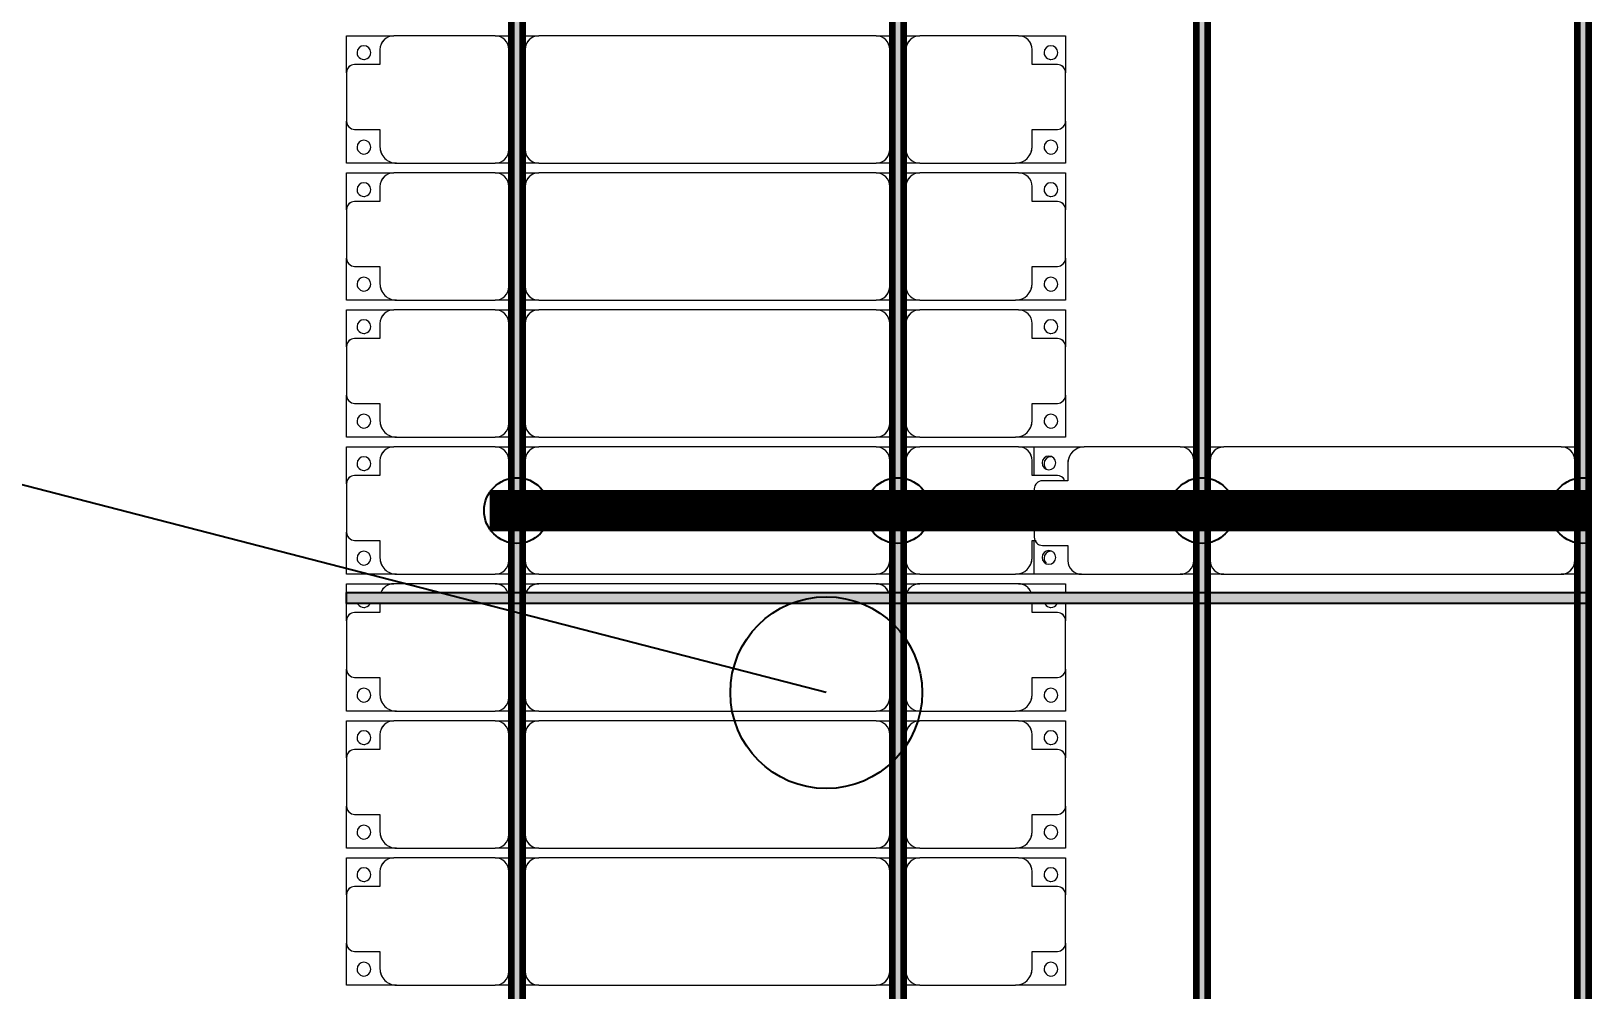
# Model space of a CAD drawing. Header units: millimetres. Extents: x 312848 to 517332, y -142134 to -35114.
# Drawn here: x 323382 to 329045, y -125078 to -121578 of the extents above; entities that cross this region are included whole.
import ezdxf

# ---------------------------------------------------------------- set-up
doc = ezdxf.new("R2010")
doc.units = ezdxf.units.MM
for name, color, linetype, lineweight in [('A-ANNO-DIMS', 211, 'Continuous', 9), ('A-ANNO-DIMS-500', 211, 'Continuous', 9), ('A-GENM', 13, 'Continuous', 9), ('S-BEAM', 12, 'Continuous', 9)]:
    doc.layers.add(name, color=color, linetype=linetype, lineweight=lineweight)
for name, color, linetype in [('GC-BICH NEO', 6, 'Continuous'), ('GC-DAY NEO', 5, 'Continuous'), ('GC-HOP 40x60 GIA CUONG', 1, 'Continuous')]:
    doc.layers.add(name, color=color, linetype=linetype)
doc.styles.add('Trebuchet MS', font='trebuc.ttf', dxfattribs={"width": 0.8, "height": 1500})
doc.dimstyles.new('Arc_Length_-_3mm_Trebuchet_MS_3', dxfattribs={"dimscale": 304.8, "dimtxt": 1546.42636, "dimasz": 1.64042, "dimexe": 2.46063, "dimexo": 2.46063, "dimgap": 0.492126, "dimtad": 1, "dimdec": 0, "dimrnd": 10, "dimzin": 0, "dimdsep": 46, "dimtxsty": 'Trebuchet MS', "dimblk1": 'OBLIQUE', "dimblk2": 'OBLIQUE', "dimsah": 1, "dimcen": 0.09, "dimdle": 1.64042, "dimazin": 0, "dimtfac": 1, "dimtdec": 4, "dimtix": 1, "dimtmove": 0, "dimatfit": 3, "dimfxl": 1, "dimtvp": 1, "dimtfill": 1, "dimtolj": 1, "dimtzin": 0, "dimarcsym": 2})

# ---------------------------------------------------------------- blocks, each defined once
blk = doc.blocks.new('Dai phao do pin - DẢI PHAO ĐỠ PIN-67477-KHUNG KẾT CẤU BÈ PIN 3')
at = {"layer": 'A-GENM', "color": 7}
for p, q in [((-1312.2, 241.6), (-1129.7, 241.6)), ((-1312.2, 136.9), (-1312.2, 241.6)), ((-779.7, 241.6), (-1129.7, 241.6)), ((-779.7, 241.6), (-720, 241.6)), ((-680, 241.6), (-620.3, 241.6)), ((610.3, 241.6), (-620.3, 241.6)), ((610.3, 241.6), (670, 241.6)), ((-1189.7, 181.6), (-1189.7, 118.2)), ((-729.7, -173.4), (-729.7, 191.6)), ((-670.3, 191.6), (-670.3, -173.4)), ((660.3, -173.4), (660.3, 191.6)), ((-1189.7, 118.2), (-1282.2, 118.2)), ((-1312.2, 88.2), (-1312.2, -88.2)), ((-1312.2, -223.4), (-1312.2, -99.5)), ((-1282.2, -118.2), (-1189.7, -118.2)), ((-1189.7, -118.2), (-1189.7, -173.4)), ((-1139.7, -223.4), (-1312.2, -223.4)), ((-1139.7, -223.4), (-779.7, -223.4)), ((-720, -223.4), (-779.7, -223.4)), ((-620.3, -223.4), (-680, -223.4)), ((-620.3, -223.4), (610.3, -223.4)), ((670, -223.4), (610.3, -223.4))]:
    blk.add_line(p, q, dxfattribs=at)
for centre, radius, start, end in [((-1129.7, 181.6), 60, 90, 180), ((-779.7, 191.6), 50, 360, 90), ((-779.7, 191.6), 50, 360, 45), ((-620.3, 191.6), 50, 90, 180), ((-620.3, 191.6), 50, 105, 180), ((610.3, 191.6), 50, 360, 90), ((610.3, 191.6), 50, 15, 90), ((-1258.6, 183.2), 25, 0, 180), ((-1258.6, 183.2), 25, 180, 360), ((-1129.7, 181.6), 60, 150, 180), ((-1282.2, 88.2), 30, 90, 180), ((-1282.2, -88.2), 30, 180, 270), ((-1282.2, -88.2), 30, 210, 240), ((-1258.6, -161.8), 25, 0, 180), ((-1258.6, -161.8), 25, 180, 0), ((-1139.7, -173.4), 50, 180, 270), ((-1139.7, -173.4), 50, 180, 225), ((-779.7, -173.4), 50, 270, 360), ((-779.7, -173.4), 50, 315, 360), ((-620.3, -173.4), 50, 180, 270), ((-620.3, -173.4), 50, 180, 270), ((610.3, -173.4), 50, 270, 360), ((610.3, -173.4), 50, 285, 360)]:
    blk.add_arc(centre, radius, start, end, dxfattribs=at)
blk = doc.blocks.new('Dầm C52 - Dầm C52-66353-KHUNG KẾT CẤU BÈ PIN 3')
at = {"layer": 'S-BEAM', "lineweight": 140}
blk.add_hatch(color=1, dxfattribs=at).paths.add_polyline_path([(-45616.3, 20), (-45616.3, -20), (45616.3, -20), (45616.3, 20), (-45569, 20)])
at = {"layer": 'S-BEAM', "color": 1, "lineweight": 140}
for p, q in [((-45616.3, 20), (45616.3, 20)), ((45616.3, -20), (-45616.3, -20))]:
    blk.add_line(p, q, dxfattribs=at)
blk = doc.blocks.new('Dầm C52 - Dầm C52-V13-KHUNG KẾT CẤU BÈ PIN 3')
at = {"layer": 'S-BEAM', "lineweight": 140}
blk.add_hatch(color=1, dxfattribs=at).paths.add_polyline_path([(-45616.3, 20), (-45616.3, -20), (45616.3, -20), (45616.3, 20), (-45569, 20)])
at = {"layer": 'S-BEAM', "color": 1, "lineweight": 140}
for p, q in [((-45616.3, 20), (45616.3, 20)), ((45616.3, -20), (-45616.3, -20))]:
    blk.add_line(p, q, dxfattribs=at)
blk = doc.blocks.new('Dầm C52 - Hộp 40x60-V18-KHUNG KẾT CẤU BÈ PIN 3')
at = {"layer": 'S-BEAM', "lineweight": 25}
blk.add_hatch(color=4, dxfattribs=at).paths.add_polyline_path([(55975.3, -20), (55975.3, 20), (-55975.3, 20), (-55975.3, -20), (55935.6, -20)])
at = {"layer": 'S-BEAM', "color": 4, "lineweight": 25}
for p, q in [((-55975.3, -20), (-55975.3, 20)), ((-55975.3, 20), (55975.3, 20)), ((55975.3, -20), (-55975.3, -20))]:
    blk.add_line(p, q, dxfattribs=at)
blk = doc.blocks.new('Dải phao đi lại kèm đỡ invester - DẢI PHAO ĐI LẠI-68882-KHUNG KẾT CẤU BÈ PIN 3')
at = {"layer": 'A-GENM', "color": 7}
for p, q in [((8258.4, 1312.2), (8411.8, 1312.2)), ((8258.4, 1129.7), (8258.4, 1312.2)), ((8588.2, 1312.2), (8411.8, 1312.2)), ((8588.2, 1312.2), (8723.4, 1312.2)), ((8723.4, 1312.2), (8723.4, 1139.7)), ((8758.4, 1312.2), (8911.8, 1312.2)), ((8758.4, 1129.7), (8758.4, 1312.2)), ((9088.2, 1312.2), (8911.8, 1312.2)), ((9088.2, 1312.2), (9223.4, 1312.2)), ((9223.4, 1312.2), (9223.4, 1139.7)), ((9258.4, 1312.2), (9411.8, 1312.2)), ((9258.4, 1129.7), (9258.4, 1312.2)), ((9588.2, 1312.2), (9411.8, 1312.2)), ((9588.2, 1312.2), (9651.2, 1312.2)), ((9691.2, 1312.2), (9723.4, 1312.2)), ((9723.4, 1312.2), (9723.4, 1139.7)), ((9758.4, 1312.2), (9911.8, 1312.2)), ((9758.4, 1129.7), (9758.4, 1312.2)), ((10088.2, 1312.2), (9911.8, 1312.2)), ((10088.2, 1312.2), (10223.4, 1312.2)), ((10223.4, 1312.2), (10223.4, 1139.7)), ((10258.4, 1312.2), (10411.8, 1312.2)), ((10258.4, 1129.7), (10258.4, 1312.2)), ((10588.2, 1312.2), (10411.8, 1312.2)), ((10588.2, 1312.2), (10723.4, 1312.2)), ((10723.4, 1312.2), (10723.4, 1139.7)), ((10758.4, 1312.2), (10911.8, 1312.2)), ((10758.4, 1129.7), (10758.4, 1312.2)), ((11088.2, 1312.2), (10911.8, 1312.2)), ((11088.2, 1312.2), (11223.4, 1312.2)), ((11223.4, 1312.2), (11223.4, 1139.7)), ((11258.4, 1312.2), (11411.8, 1312.2)), ((11258.4, 1129.7), (11258.4, 1312.2)), ((11588.2, 1312.2), (11411.8, 1312.2)), ((11588.2, 1312.2), (11723.4, 1312.2)), ((11723.4, 1312.2), (11723.4, 1139.7)), ((8381.8, 1282.2), (8381.8, 1189.7)), ((8618.2, 1189.7), (8618.2, 1282.2)), ((8881.8, 1282.2), (8881.8, 1189.7)), ((9118.2, 1189.7), (9118.2, 1282.2)), ((9381.8, 1282.2), (9381.8, 1189.7)), ((9618.2, 1189.7), (9618.2, 1282.2)), ((9881.8, 1282.2), (9881.8, 1189.7)), ((10118.2, 1189.7), (10118.2, 1282.2)), ((10381.8, 1282.2), (10381.8, 1189.7)), ((10618.2, 1189.7), (10618.2, 1282.2)), ((10881.8, 1282.2), (10881.8, 1189.7)), ((11118.2, 1189.7), (11118.2, 1282.2)), ((11381.8, 1282.2), (11381.8, 1189.7)), ((11618.2, 1189.7), (11618.2, 1282.2)), ((8381.8, 1189.7), (8318.4, 1189.7)), ((8673.4, 1189.7), (8618.2, 1189.7)), ((8881.8, 1189.7), (8818.4, 1189.7)), ((9173.4, 1189.7), (9118.2, 1189.7)), ((9381.8, 1189.7), (9318.4, 1189.7)), ((9651.2, 1189.7), (9618.2, 1189.7)), ((9881.8, 1189.7), (9818.4, 1189.7)), ((10173.4, 1189.7), (10118.2, 1189.7)), ((10381.8, 1189.7), (10318.4, 1189.7)), ((10673.4, 1189.7), (10618.2, 1189.7)), ((10881.8, 1189.7), (10818.4, 1189.7)), ((11173.4, 1189.7), (11118.2, 1189.7)), ((11381.8, 1189.7), (11318.4, 1189.7)), ((11673.4, 1189.7), (11618.2, 1189.7)), ((8723.4, 769.7), (8723.4, 1139.7)), ((9223.4, 769.7), (9223.4, 1139.7)), ((9723.4, 769.7), (9723.4, 1139.7)), ((10223.4, 769.7), (10223.4, 1139.7)), ((10723.4, 769.7), (10723.4, 1139.7)), ((11223.4, 769.7), (11223.4, 1139.7)), ((11723.4, 769.7), (11723.4, 1139.7)), ((8258.4, 1129.7), (8258.4, 769.7)), ((8758.4, 1129.7), (8758.4, 769.7)), ((9258.4, 1129.7), (9258.4, 769.7)), ((9758.4, 1129.7), (9758.4, 769.7)), ((10258.4, 1129.7), (10258.4, 769.7)), ((10758.4, 1129.7), (10758.4, 769.7)), ((11258.4, 1129.7), (11258.4, 769.7)), ((8258.4, 710), (8258.4, 769.7)), ((8723.4, 769.7), (8723.4, 710)), ((8758.4, 710), (8758.4, 769.7)), ((9223.4, 769.7), (9223.4, 710)), ((9258.4, 710), (9258.4, 769.7)), ((9723.4, 769.7), (9723.4, 710)), ((9758.4, 710), (9758.4, 769.7)), ((10223.4, 769.7), (10223.4, 710)), ((10258.4, 710), (10258.4, 769.7)), ((10723.4, 769.7), (10723.4, 710)), ((10758.4, 710), (10758.4, 769.7)), ((11223.4, 769.7), (11223.4, 710)), ((11258.4, 710), (11258.4, 769.7)), ((11723.4, 769.7), (11723.4, 710)), ((8308.4, 719.7), (8673.4, 719.7)), ((8808.4, 719.7), (9173.4, 719.7)), ((9308.4, 719.7), (9651.2, 719.7)), ((9808.4, 719.7), (10173.4, 719.7)), ((10308.4, 719.7), (10673.4, 719.7)), ((10808.4, 719.7), (11173.4, 719.7)), ((11308.4, 719.7), (11673.4, 719.7)), ((8258.4, 610.3), (8258.4, 670)), ((8673.4, 660.3), (8308.4, 660.3)), ((8723.4, 670), (8723.4, 610.3)), ((8758.4, 610.3), (8758.4, 670)), ((9173.4, 660.3), (8808.4, 660.3)), ((9223.4, 670), (9223.4, 610.3)), ((9258.4, 610.3), (9258.4, 670)), ((9651.2, 660.3), (9308.4, 660.3)), ((9723.4, 670), (9723.4, 610.3)), ((9758.4, 610.3), (9758.4, 670)), ((10173.4, 660.3), (9808.4, 660.3)), ((10223.4, 670), (10223.4, 610.3)), ((10258.4, 610.3), (10258.4, 670)), ((10673.4, 660.3), (10308.4, 660.3)), ((10723.4, 670), (10723.4, 610.3)), ((10758.4, 610.3), (10758.4, 670)), ((11173.4, 660.3), (10808.4, 660.3)), ((11223.4, 670), (11223.4, 610.3)), ((11258.4, 610.3), (11258.4, 670)), ((11673.4, 660.3), (11308.4, 660.3)), ((11723.4, 670), (11723.4, 610.3)), ((8258.4, 610.3), (8258.4, -620.3)), ((8723.4, -620.3), (8723.4, 610.3)), ((8758.4, 610.3), (8758.4, -620.3)), ((9223.4, -620.3), (9223.4, 610.3)), ((9258.4, 610.3), (9258.4, -620.3)), ((9723.4, -620.3), (9723.4, 610.3)), ((9758.4, 610.3), (9758.4, -620.3)), ((10223.4, -620.3), (10223.4, 610.3)), ((10258.4, 610.3), (10258.4, -620.3)), ((10723.4, -620.3), (10723.4, 610.3)), ((10758.4, 610.3), (10758.4, -620.3)), ((11223.4, -620.3), (11223.4, 610.3)), ((11258.4, 610.3), (11258.4, -620.3)), ((11723.4, -620.3), (11723.4, 610.3)), ((8258.4, -680), (8258.4, -620.3)), ((8723.4, -620.3), (8723.4, -680)), ((8758.4, -680), (8758.4, -620.3)), ((9223.4, -620.3), (9223.4, -680)), ((9258.4, -680), (9258.4, -620.3)), ((9723.4, -620.3), (9723.4, -680)), ((9758.4, -680), (9758.4, -620.3)), ((10223.4, -620.3), (10223.4, -680)), ((10258.4, -680), (10258.4, -620.3)), ((10723.4, -620.3), (10723.4, -680)), ((10758.4, -680), (10758.4, -620.3)), ((11223.4, -620.3), (11223.4, -680)), ((11258.4, -680), (11258.4, -620.3)), ((11723.4, -620.3), (11723.4, -680)), ((8308.4, -670.3), (8673.4, -670.3)), ((8808.4, -670.3), (9173.4, -670.3)), ((9308.4, -670.3), (9651.2, -670.3)), ((9808.4, -670.3), (10173.4, -670.3)), ((10308.4, -670.3), (10673.4, -670.3)), ((10808.4, -670.3), (11173.4, -670.3)), ((11308.4, -670.3), (11673.4, -670.3)), ((8258.4, -779.7), (8258.4, -720)), ((8673.4, -729.7), (8308.4, -729.7)), ((8723.4, -720), (8723.4, -779.7)), ((8758.4, -779.7), (8758.4, -720)), ((9173.4, -729.7), (8808.4, -729.7)), ((9223.4, -720), (9223.4, -779.7)), ((9258.4, -779.7), (9258.4, -720)), ((9651.2, -729.7), (9308.4, -729.7)), ((9723.4, -720), (9723.4, -779.7)), ((9758.4, -779.7), (9758.4, -720)), ((10173.4, -729.7), (9808.4, -729.7)), ((10223.4, -720), (10223.4, -779.7)), ((10258.4, -779.7), (10258.4, -720)), ((10673.4, -729.7), (10308.4, -729.7)), ((10723.4, -720), (10723.4, -779.7)), ((10758.4, -779.7), (10758.4, -720)), ((11173.4, -729.7), (10808.4, -729.7)), ((11223.4, -720), (11223.4, -779.7)), ((11258.4, -779.7), (11258.4, -720)), ((11673.4, -729.7), (11308.4, -729.7)), ((11723.4, -720), (11723.4, -779.7)), ((8258.4, -779.7), (8258.4, -1129.7)), ((8723.4, -1139.7), (8723.4, -779.7)), ((8758.4, -779.7), (8758.4, -1129.7)), ((9223.4, -1139.7), (9223.4, -779.7)), ((9258.4, -779.7), (9258.4, -1129.7)), ((9723.4, -1139.7), (9723.4, -779.7)), ((9758.4, -779.7), (9758.4, -1129.7)), ((10223.4, -1139.7), (10223.4, -779.7)), ((10258.4, -779.7), (10258.4, -1129.7)), ((10723.4, -1139.7), (10723.4, -779.7)), ((10758.4, -779.7), (10758.4, -1129.7)), ((11223.4, -1139.7), (11223.4, -779.7)), ((11258.4, -779.7), (11258.4, -1129.7)), ((11723.4, -1139.7), (11723.4, -779.7)), ((8258.4, -1312.2), (8258.4, -1129.7)), ((8758.4, -1312.2), (8758.4, -1129.7)), ((9258.4, -1312.2), (9258.4, -1129.7)), ((9758.4, -1198.7), (9758.4, -1129.7)), ((10258.4, -1312.2), (10258.4, -1129.7)), ((10758.4, -1312.2), (10758.4, -1129.7)), ((11258.4, -1312.2), (11258.4, -1129.7)), ((8723.4, -1139.7), (8723.4, -1312.2)), ((9223.4, -1139.7), (9223.4, -1312.2)), ((9723.4, -1139.7), (9723.4, -1312.2)), ((10223.4, -1139.7), (10223.4, -1312.2)), ((10723.4, -1139.7), (10723.4, -1312.2)), ((11223.4, -1139.7), (11223.4, -1312.2)), ((11723.4, -1139.7), (11723.4, -1312.2)), ((8318.4, -1189.7), (8381.8, -1189.7)), ((8381.8, -1189.7), (8381.8, -1282.2)), ((8618.2, -1282.2), (8618.2, -1189.7)), ((8618.2, -1189.7), (8673.4, -1189.7)), ((8818.4, -1189.7), (8881.8, -1189.7)), ((8881.8, -1189.7), (8881.8, -1282.2)), ((9118.2, -1282.2), (9118.2, -1189.7)), ((9118.2, -1189.7), (9173.4, -1189.7)), ((9318.4, -1189.7), (9381.8, -1189.7)), ((9381.8, -1189.7), (9381.8, -1282.2)), ((9618.2, -1282.2), (9618.2, -1189.7)), ((9618.2, -1189.7), (9651.2, -1189.7)), ((9818.4, -1189.7), (9881.8, -1189.7)), ((9881.8, -1189.7), (9881.8, -1204.4)), ((10118.2, -1282.2), (10118.2, -1189.7)), ((10118.2, -1189.7), (10173.4, -1189.7)), ((10318.4, -1189.7), (10381.8, -1189.7)), ((10381.8, -1189.7), (10381.8, -1282.2)), ((10618.2, -1282.2), (10618.2, -1189.7)), ((10618.2, -1189.7), (10673.4, -1189.7)), ((10818.4, -1189.7), (10881.8, -1189.7)), ((10881.8, -1189.7), (10881.8, -1282.2)), ((11118.2, -1282.2), (11118.2, -1189.7)), ((11118.2, -1189.7), (11173.4, -1189.7)), ((11318.4, -1189.7), (11381.8, -1189.7)), ((11381.8, -1189.7), (11381.8, -1282.2)), ((11618.2, -1282.2), (11618.2, -1189.7)), ((11618.2, -1189.7), (11673.4, -1189.7)), ((8411.8, -1312.2), (8258.4, -1312.2)), ((8411.8, -1312.2), (8588.2, -1312.2)), ((8723.4, -1312.2), (8588.2, -1312.2)), ((8911.8, -1312.2), (8758.4, -1312.2)), ((8911.8, -1312.2), (9088.2, -1312.2)), ((9223.4, -1312.2), (9088.2, -1312.2)), ((9411.8, -1312.2), (9258.4, -1312.2)), ((9411.8, -1312.2), (9588.2, -1312.2)), ((9651.2, -1312.2), (9588.2, -1312.2)), ((9723.4, -1312.2), (9691.2, -1312.2)), ((10411.8, -1312.2), (10258.4, -1312.2)), ((10411.8, -1312.2), (10588.2, -1312.2)), ((10723.4, -1312.2), (10588.2, -1312.2)), ((10911.8, -1312.2), (10758.4, -1312.2)), ((10911.8, -1312.2), (11088.2, -1312.2)), ((11223.4, -1312.2), (11088.2, -1312.2)), ((11411.8, -1312.2), (11258.4, -1312.2)), ((11411.8, -1312.2), (11588.2, -1312.2)), ((11723.4, -1312.2), (11588.2, -1312.2))]:
    blk.add_line(p, q, dxfattribs=at)
for centre, radius, start, end in [((8411.8, 1282.2), 30, 90, 180), ((8411.8, 1282.2), 30, 90, 150), ((8588.2, 1282.2), 30, 360, 90), ((8588.2, 1282.2), 30, 30, 90), ((8911.8, 1282.2), 30, 90, 180), ((8911.8, 1282.2), 30, 90, 150), ((9088.2, 1282.2), 30, 0, 90), ((9088.2, 1282.2), 30, 30, 90), ((9411.8, 1282.2), 30, 90, 180), ((9411.8, 1282.2), 30, 90, 150), ((9588.2, 1282.2), 30, 360, 90), ((9588.2, 1282.2), 30, 30, 90), ((9911.8, 1282.2), 30, 90, 180), ((9911.8, 1282.2), 30, 90, 150), ((10088.2, 1282.2), 30, 0, 90), ((10088.2, 1282.2), 30, 30, 90), ((10411.8, 1282.2), 30, 90, 180), ((10411.8, 1282.2), 30, 90, 150), ((10588.2, 1282.2), 30, 0, 90), ((10588.2, 1282.2), 30, 30, 90), ((10911.8, 1282.2), 30, 90, 180), ((10911.8, 1282.2), 30, 90, 150), ((11088.2, 1282.2), 30, 360, 90), ((11088.2, 1282.2), 30, 30, 90), ((11411.8, 1282.2), 30, 90, 180), ((11411.8, 1282.2), 30, 90, 150), ((11588.2, 1282.2), 30, 0, 90), ((11588.2, 1282.2), 30, 30, 90), ((8316.8, 1248.6), 25, 90, 270), ((8316.8, 1248.6), 25, 270, 90), ((8661.8, 1248.6), 25, 90, 270), ((8661.8, 1248.6), 25, 180, 195), ((8661.8, 1248.6), 25, 270, 90), ((8816.8, 1248.6), 25, 90, 270), ((8816.8, 1248.6), 25, 270, 90), ((9161.8, 1248.6), 25, 90, 270), ((9161.8, 1248.6), 25, 180, 195), ((9161.8, 1248.6), 25, 270, 90), ((9316.8, 1248.6), 25, 90, 270), ((9316.8, 1248.6), 25, 270, 90), ((9661.8, 1248.6), 25, 120, 240), ((9661.8, 1248.6), 25, 180, 195), ((9816.8, 1248.6), 25, 90, 270), ((9816.8, 1248.6), 25, 270, 90), ((10161.8, 1248.6), 25, 90, 270), ((10161.8, 1248.6), 25, 180, 195), ((10161.8, 1248.6), 25, 270, 90), ((10316.8, 1248.6), 25, 90, 270), ((10316.8, 1248.6), 25, 270, 90), ((10661.8, 1248.6), 25, 90, 270), ((10661.8, 1248.6), 25, 180, 195), ((10661.8, 1248.6), 25, 270, 90), ((10816.8, 1248.6), 25, 90, 270), ((10816.8, 1248.6), 25, 270, 90), ((11161.8, 1248.6), 25, 90, 270), ((11161.8, 1248.6), 25, 180, 195), ((11161.8, 1248.6), 25, 270, 90), ((11316.8, 1248.6), 25, 90, 270), ((11316.8, 1248.6), 25, 270, 90), ((11661.8, 1248.6), 25, 90, 270), ((11661.8, 1248.6), 25, 180, 192.543), ((11661.8, 1248.6), 25, 270, 90), ((8318.4, 1129.7), 60, 90, 180), ((8318.4, 1129.7), 60, 90, 120), ((8673.4, 1139.7), 50, 360, 90), ((8673.4, 1139.7), 50, 45, 90), ((8818.4, 1129.7), 60, 90, 180), ((8818.4, 1129.7), 60, 90, 120), ((9173.4, 1139.7), 50, 0, 90), ((9173.4, 1139.7), 50, 45, 90), ((9318.4, 1129.7), 60, 90, 180), ((9318.4, 1129.7), 60, 90, 120), ((9818.4, 1129.7), 60, 90, 180), ((9818.4, 1129.7), 60, 90, 120), ((10173.4, 1139.7), 50, 0, 90), ((10173.4, 1139.7), 50, 45, 90), ((10318.4, 1129.7), 60, 90, 180), ((10318.4, 1129.7), 60, 90, 120), ((10673.4, 1139.7), 50, 360, 90), ((10673.4, 1139.7), 50, 45, 90), ((10818.4, 1129.7), 60, 90, 180), ((10818.4, 1129.7), 60, 90, 120), ((11173.4, 1139.7), 50, 0, 90), ((11173.4, 1139.7), 50, 45, 90), ((11318.4, 1129.7), 60, 90, 180), ((11318.4, 1129.7), 60, 90, 120), ((11673.4, 1139.7), 50, 360, 90), ((11673.4, 1139.7), 50, 45, 90), ((9673.4, 1139.7), 50, 0, 68.9238), ((9673.4, 1139.7), 50, 45, 68.9238), ((8308.4, 769.7), 50, 180, 270), ((8673.4, 769.7), 50, 270, 0), ((8808.4, 769.7), 50, 180, 270), ((9173.4, 769.7), 50, 270, 0), ((9308.4, 769.7), 50, 180, 270), ((9673.4, 769.7), 50, 291.0762, 0), ((9808.4, 769.7), 50, 180, 270), ((10173.4, 769.7), 50, 270, 0), ((10308.4, 769.7), 50, 180, 270), ((10673.4, 769.7), 50, 270, 360), ((10808.4, 769.7), 50, 180, 270), ((11173.4, 769.7), 50, 270, 0), ((11308.4, 769.7), 50, 180, 270), ((11673.4, 769.7), 50, 270, 0), ((8308.4, 769.7), 50, 225, 270), ((8673.4, 769.7), 50, 270, 315), ((8808.4, 769.7), 50, 225, 270), ((9173.4, 769.7), 50, 270, 315), ((9308.4, 769.7), 50, 225, 270), ((9673.4, 769.7), 50, 291.0762, 315), ((9808.4, 769.7), 50, 225, 270), ((10173.4, 769.7), 50, 270, 315), ((10308.4, 769.7), 50, 225, 270), ((10673.4, 769.7), 50, 270, 315), ((10808.4, 769.7), 50, 225, 270), ((11173.4, 769.7), 50, 270, 315), ((11308.4, 769.7), 50, 225, 270), ((11673.4, 769.7), 50, 270, 315), ((8308.4, 610.3), 50, 90, 180), ((8308.4, 610.3), 50, 105, 180), ((8673.4, 610.3), 50, 0, 90), ((8673.4, 610.3), 50, 15, 90), ((8808.4, 610.3), 50, 90, 180), ((8808.4, 610.3), 50, 105, 180), ((9173.4, 610.3), 50, 360, 90), ((9173.4, 610.3), 50, 15, 90), ((9308.4, 610.3), 50, 90, 180), ((9308.4, 610.3), 50, 105, 180), ((9673.4, 610.3), 50, 360, 68.9238), ((9673.4, 610.3), 50, 15, 68.9238), ((9808.4, 610.3), 50, 90, 180), ((9808.4, 610.3), 50, 105, 180), ((10173.4, 610.3), 50, 0, 90), ((10173.4, 610.3), 50, 15, 90), ((10308.4, 610.3), 50, 90, 180), ((10308.4, 610.3), 50, 105, 180), ((10673.4, 610.3), 50, 0, 90), ((10673.4, 610.3), 50, 15, 90), ((10808.4, 610.3), 50, 90, 180), ((10808.4, 610.3), 50, 105, 180), ((11173.4, 610.3), 50, 0, 90), ((11173.4, 610.3), 50, 15, 90), ((11308.4, 610.3), 50, 90, 180), ((11308.4, 610.3), 50, 105, 180), ((11673.4, 610.3), 50, 0, 90), ((11673.4, 610.3), 50, 15, 90), ((8308.4, -620.3), 50, 180, 270), ((8673.4, -620.3), 50, 270, 0), ((8673.4, -620.3), 50, 270, 0), ((8808.4, -620.3), 50, 180, 270), ((9173.4, -620.3), 50, 270, 0), ((9173.4, -620.3), 50, 270, 0), ((9308.4, -620.3), 50, 180, 270), ((9673.4, -620.3), 50, 291.0762, 0), ((9673.4, -620.3), 50, 291.0762, 358.2389), ((9808.4, -620.3), 50, 180, 270), ((10173.4, -620.3), 50, 270, 0), ((10173.4, -620.3), 50, 270, 0), ((10308.4, -620.3), 50, 180, 270), ((10673.4, -620.3), 50, 270, 360), ((10673.4, -620.3), 50, 270, 360), ((10808.4, -620.3), 50, 180, 270), ((11173.4, -620.3), 50, 270, 0), ((11173.4, -620.3), 50, 270, 0), ((11308.4, -620.3), 50, 180, 270), ((11673.4, -620.3), 50, 270, 360), ((11673.4, -620.3), 50, 270, 360), ((8308.4, -620.3), 50, 195, 270), ((8808.4, -620.3), 50, 195, 270), ((9308.4, -620.3), 50, 195, 270), ((9808.4, -620.3), 50, 195, 270), ((10308.4, -620.3), 50, 195, 270), ((10808.4, -620.3), 50, 195, 270), ((11308.4, -620.3), 50, 195, 270), ((8308.4, -779.7), 50, 90, 180), ((8308.4, -779.7), 50, 90, 135), ((8673.4, -779.7), 50, 360, 90), ((8673.4, -779.7), 50, 45, 90), ((8808.4, -779.7), 50, 90, 180), ((8808.4, -779.7), 50, 90, 135), ((9173.4, -779.7), 50, 360, 90), ((9173.4, -779.7), 50, 45, 90), ((9308.4, -779.7), 50, 90, 180), ((9308.4, -779.7), 50, 90, 135), ((9673.4, -779.7), 50, 360, 68.9238), ((9673.4, -779.7), 50, 45, 68.9238), ((9808.4, -779.7), 50, 90, 180), ((9808.4, -779.7), 50, 90, 135), ((10173.4, -779.7), 50, 360, 90), ((10173.4, -779.7), 50, 45, 90), ((10308.4, -779.7), 50, 90, 180), ((10308.4, -779.7), 50, 90, 135), ((10673.4, -779.7), 50, 360, 90), ((10673.4, -779.7), 50, 45, 90), ((10808.4, -779.7), 50, 90, 180), ((10808.4, -779.7), 50, 90, 135), ((11173.4, -779.7), 50, 360, 90), ((11173.4, -779.7), 50, 45, 90), ((11308.4, -779.7), 50, 90, 180), ((11308.4, -779.7), 50, 90, 135), ((11673.4, -779.7), 50, 360, 90), ((11673.4, -779.7), 50, 45, 90), ((8318.4, -1129.7), 60, 180, 270), ((8818.4, -1129.7), 60, 180, 270), ((9318.4, -1129.7), 60, 180, 270), ((9818.4, -1129.7), 60, 180, 270), ((10318.4, -1129.7), 60, 180, 270), ((10818.4, -1129.7), 60, 180, 270), ((11318.4, -1129.7), 60, 180, 270), ((8318.4, -1129.7), 60, 240, 270), ((8673.4, -1139.7), 50, 270, 360), ((8673.4, -1139.7), 50, 270, 315), ((8818.4, -1129.7), 60, 240, 270), ((9173.4, -1139.7), 50, 270, 360), ((9173.4, -1139.7), 50, 270, 315), ((9318.4, -1129.7), 60, 240, 270), ((9673.4, -1139.7), 50, 291.0762, 360), ((9673.4, -1139.7), 50, 291.0762, 315), ((9818.4, -1129.7), 60, 240, 270), ((10173.4, -1139.7), 50, 270, 360), ((10173.4, -1139.7), 50, 270, 315), ((10318.4, -1129.7), 60, 240, 270), ((10673.4, -1139.7), 50, 270, 0), ((10673.4, -1139.7), 50, 270, 315), ((10818.4, -1129.7), 60, 240, 270), ((11173.4, -1139.7), 50, 270, 0), ((11173.4, -1139.7), 50, 270, 315), ((11318.4, -1129.7), 60, 240, 270), ((11673.4, -1139.7), 50, 270, 360), ((11673.4, -1139.7), 50, 270, 315), ((8316.8, -1258.6), 25, 90, 270), ((8316.8, -1258.6), 25, 270, 90), ((8661.8, -1258.6), 25, 90, 270), ((8661.8, -1258.6), 25, 270, 90), ((8816.8, -1258.6), 25, 90, 270), ((8816.8, -1258.6), 25, 270, 90), ((9161.8, -1258.6), 25, 90, 270), ((9161.8, -1258.6), 25, 270, 90), ((9316.8, -1258.6), 25, 90, 270), ((9316.8, -1258.6), 25, 270, 90), ((9661.8, -1258.6), 25, 120, 240), ((9816.8, -1258.6), 25, 90, 135), ((9816.8, -1258.6), 25, 0, 90), ((10161.8, -1258.6), 25, 90, 135), ((10161.8, -1258.6), 25, 0, 90), ((10316.8, -1258.6), 25, 90, 270), ((10316.8, -1258.6), 25, 270, 90), ((10661.8, -1258.6), 25, 90, 270), ((10661.8, -1258.6), 25, 270, 90), ((10816.8, -1258.6), 25, 90, 270), ((10816.8, -1258.6), 25, 270, 90), ((11161.8, -1258.6), 25, 90, 270), ((11161.8, -1258.6), 25, 270, 90), ((11316.8, -1258.6), 25, 90, 270), ((11316.8, -1258.6), 25, 270, 90), ((11661.8, -1258.6), 25, 90, 270), ((11661.8, -1258.6), 25, 270, 90), ((8411.8, -1282.2), 30, 180, 270), ((8411.8, -1282.2), 30, 210, 270), ((8588.2, -1282.2), 30, 270, 0), ((8588.2, -1282.2), 30, 270, 330), ((8661.8, -1258.6), 25, 165, 180), ((8911.8, -1282.2), 30, 180, 270), ((8911.8, -1282.2), 30, 210, 270), ((9088.2, -1282.2), 30, 270, 0), ((9088.2, -1282.2), 30, 270, 330), ((9161.8, -1258.6), 25, 165, 180), ((9411.8, -1282.2), 30, 180, 270), ((9411.8, -1282.2), 30, 210, 270), ((9588.2, -1282.2), 30, 270, 0), ((9588.2, -1282.2), 30, 270, 330), ((9661.8, -1258.6), 25, 165, 180), ((10088.2, -1282.2), 30, 300, 0), ((10411.8, -1282.2), 30, 180, 270), ((10411.8, -1282.2), 30, 210, 270), ((10588.2, -1282.2), 30, 270, 0), ((10588.2, -1282.2), 30, 270, 330), ((10661.8, -1258.6), 25, 165, 180), ((10911.8, -1282.2), 30, 180, 270), ((10911.8, -1282.2), 30, 210, 270), ((11088.2, -1282.2), 30, 270, 0), ((11088.2, -1282.2), 30, 270, 330), ((11161.8, -1258.6), 25, 165, 180), ((11411.8, -1282.2), 30, 180, 270), ((11411.8, -1282.2), 30, 210, 270), ((11588.2, -1282.2), 30, 270, 0), ((11588.2, -1282.2), 30, 270, 330), ((11661.8, -1258.6), 25, 167.457, 180)]:
    blk.add_arc(centre, radius, start, end, dxfattribs=at)
blk = doc.blocks.new('be pin 3_rvt-1-KHUNG KẾT CẤU BÈ PIN 3')
at = {"layer": 'A-GENM', "color": 4, "lineweight": 25, "rotation": 90.00000000000026}
blk.add_blockref('Dải phao đi lại kèm đỡ invester - DẢI PHAO ĐI LẠI-68882-KHUNG KẾT CẤU BÈ PIN 3', (325844.7, -133318.6), dxfattribs=at)
at = {"layer": 'A-GENM', "color": 4, "lineweight": 25}
blk.add_blockref('Dai phao do pin - DẢI PHAO ĐỠ PIN-67477-KHUNG KẾT CẤU BÈ PIN 3', (328354.7, -123337.3), dxfattribs=at)
at = {"layer": 'S-BEAM', "color": 4, "lineweight": 25, "rotation": 89.99999999999962}
for name, p in [('Dầm C52 - Dầm C52-66353-KHUNG KẾT CẤU BÈ PIN 3', (325154.7, -88363.7)), ('Dầm C52 - Dầm C52-V13-KHUNG KẾT CẤU BÈ PIN 3', (326544.7, -88363.7)), ('Dầm C52 - Dầm C52-66353-KHUNG KẾT CẤU BÈ PIN 3', (327654.7, -88363.7)), ('Dầm C52 - Dầm C52-V13-KHUNG KẾT CẤU BÈ PIN 3', (329044.7, -88363.7))]:
    blk.add_blockref(name, p, dxfattribs=at)
at = {"layer": 'S-BEAM', "color": 4, "lineweight": 25}
blk.add_blockref('Dầm C52 - Hộp 40x60-V18-KHUNG KẾT CẤU BÈ PIN 3', (380507.8, -123647.4), dxfattribs=at)
blk = doc.blocks.new('DIMBLOCK1-KHUNG KẾT CẤU BÈ PIN 3')
at = {"layer": 'A-ANNO-DIMS-500', "transparency": 16777216}
for p, q in [((315292.2, -133837.3), (315292.2, -42837.3)), ((315292.2, -43337.3), (314542.2, -43337.3)), ((315292.2, -43337.3), (326292.5, -43337.3)), ((315292.2, -133337.3), (314542.2, -133337.3)), ((315292.2, -133337.3), (326292.5, -133337.3))]:
    blk.add_line(p, q, dxfattribs=at)
at = {"layer": 'A-ANNO-DIMS-500', "lineweight": 70, "transparency": 16777216}
for p, q in [((315292.2, -43337.3), (315042.2, -43087.3)), ((315292.2, -43337.3), (315542.2, -43587.3)), ((315292.2, -133337.3), (315042.2, -133087.3)), ((315292.2, -133337.3), (315542.2, -133587.3))]:
    blk.add_line(p, q, dxfattribs=at)
at = {"layer": 'A-ANNO-DIMS-500', "color": 0, "transparency": 16777216, "insert": (313222.8, -90303.1), "char_height": 1500, "width": 4717.911, "attachment_point": 1, "rotation": 90, "line_spacing_factor": 1.048425, "style": 'Trebuchet MS', "bg_fill": 3, "box_fill_scale": 1.25, "bg_fill_color": 256, "bg_fill_true_color": 13158600, "bg_fill_transparency": 0}
blk.add_mtext('90000', dxfattribs=at)
blk = doc.blocks.new('_Oblique')
at = {"color": 0, "linetype": 'ByBlock', "lineweight": -2}
blk.add_line((-0.5, -0.5), (0.5, 0.5), dxfattribs=at)
blk = doc.blocks.new('DIMBLOCK7-KHUNG KẾT CẤU BÈ PIN 3')
at = {"layer": 'A-ANNO-DIMS-500', "lineweight": 70, "transparency": 16777216}
for p, q in [((332121.1, -70337.3), (331871.1, -70087.3)), ((332121.1, -70337.3), (332371.1, -70587.3)), ((332121.1, -133337.3), (331871.1, -133087.3)), ((332121.1, -133337.3), (332371.1, -133587.3))]:
    blk.add_line(p, q, dxfattribs=at)
at = {"layer": 'A-ANNO-DIMS-500', "transparency": 16777216}
for p, q in [((332121.1, -70337.3), (327194.7, -70337.3)), ((332121.1, -133837.3), (332121.1, -70337.3)), ((332121.1, -70337.3), (332871.1, -70337.3)), ((332121.1, -133337.3), (331371.1, -133337.3)), ((332121.1, -133337.3), (332517.5, -133337.3))]:
    blk.add_line(p, q, dxfattribs=at)
at = {"layer": 'A-ANNO-DIMS-500', "color": 0, "transparency": 16777216, "insert": (330051.7, -103803.1), "char_height": 1500, "width": 4717.911, "attachment_point": 1, "rotation": 90, "line_spacing_factor": 1.048425, "style": 'Trebuchet MS', "bg_fill": 3, "box_fill_scale": 1.25, "bg_fill_color": 256, "bg_fill_true_color": 13158600, "bg_fill_transparency": 0}
blk.add_mtext('63000', dxfattribs=at)

msp = doc.modelspace()

# ---------------------------------------------------------------- block references
at = {"lineweight": 5}
msp.add_blockref('be pin 3_rvt-1-KHUNG KẾT CẤU BÈ PIN 3', (0, 0), dxfattribs=at)

# ---------------------------------------------------------------- next in the draw order: dimensions: what is measured, and where the dimension line sits
at = {"layer": 'A-ANNO-DIMS'}
dim = msp.add_linear_dim(base=(315292.2, -43337.3), p1=(327042.5, -133337.3), p2=(327042.5, -43337.3), angle=90, dimstyle='Arc_Length_-_3mm_Trebuchet_MS_3', override={"dimpost": '<>', "dimfxl": 90000}, dxfattribs=at)
dim.commit()
dim.dimension.update_dxf_attribs({"geometry": 'DIMBLOCK1-KHUNG KẾT CẤU BÈ PIN 3', "text_midpoint": (314376.5, -88337.3)})

# ---------------------------------------------------------------- next in the draw order: linework, layer by layer
at = {"layer": 'GC-DAY NEO'}
msp.add_line((326283.5, -123992.6), (318537.7, -121991.8), dxfattribs=at)
at = {"layer": 'GC-HOP 40x60 GIA CUONG'}
msp.add_circle((325154.7, -123328.3), 120, dxfattribs=at)

# ---------------------------------------------------------------- next in the draw order: dimensions: what is measured, and where the dimension line sits
at = {"layer": 'A-ANNO-DIMS'}
dim = msp.add_linear_dim(base=(332121.1, -70337.3), p1=(331767.5, -133337.3), p2=(326444.7, -70337.3), angle=90, dimstyle='Arc_Length_-_3mm_Trebuchet_MS_3', override={"dimpost": '<>', "dimfxl": 63224.460246}, dxfattribs=at)
dim.commit()
dim.dimension.update_dxf_attribs({"geometry": 'DIMBLOCK7-KHUNG KẾT CẤU BÈ PIN 3', "text_midpoint": (331205.4, -101837.3)})

# ---------------------------------------------------------------- next in the draw order: linework, layer by layer
at = {"layer": 'GC-BICH NEO'}
msp.add_circle((326283.5, -123992.6), 350, dxfattribs=at)
at = {"layer": 'GC-HOP 40x60 GIA CUONG', "const_width": 150}
msp.add_lwpolyline([(325054.7, -123328.3), (340054.7, -123328.3)], dxfattribs=at)
at = {"layer": 'GC-HOP 40x60 GIA CUONG'}
for centre in [(326544.7, -123328.3), (327654.7, -123328.3), (329044.7, -123328.3)]:
    msp.add_circle(centre, 120, dxfattribs=at)

doc.saveas('drawing.dxf')
